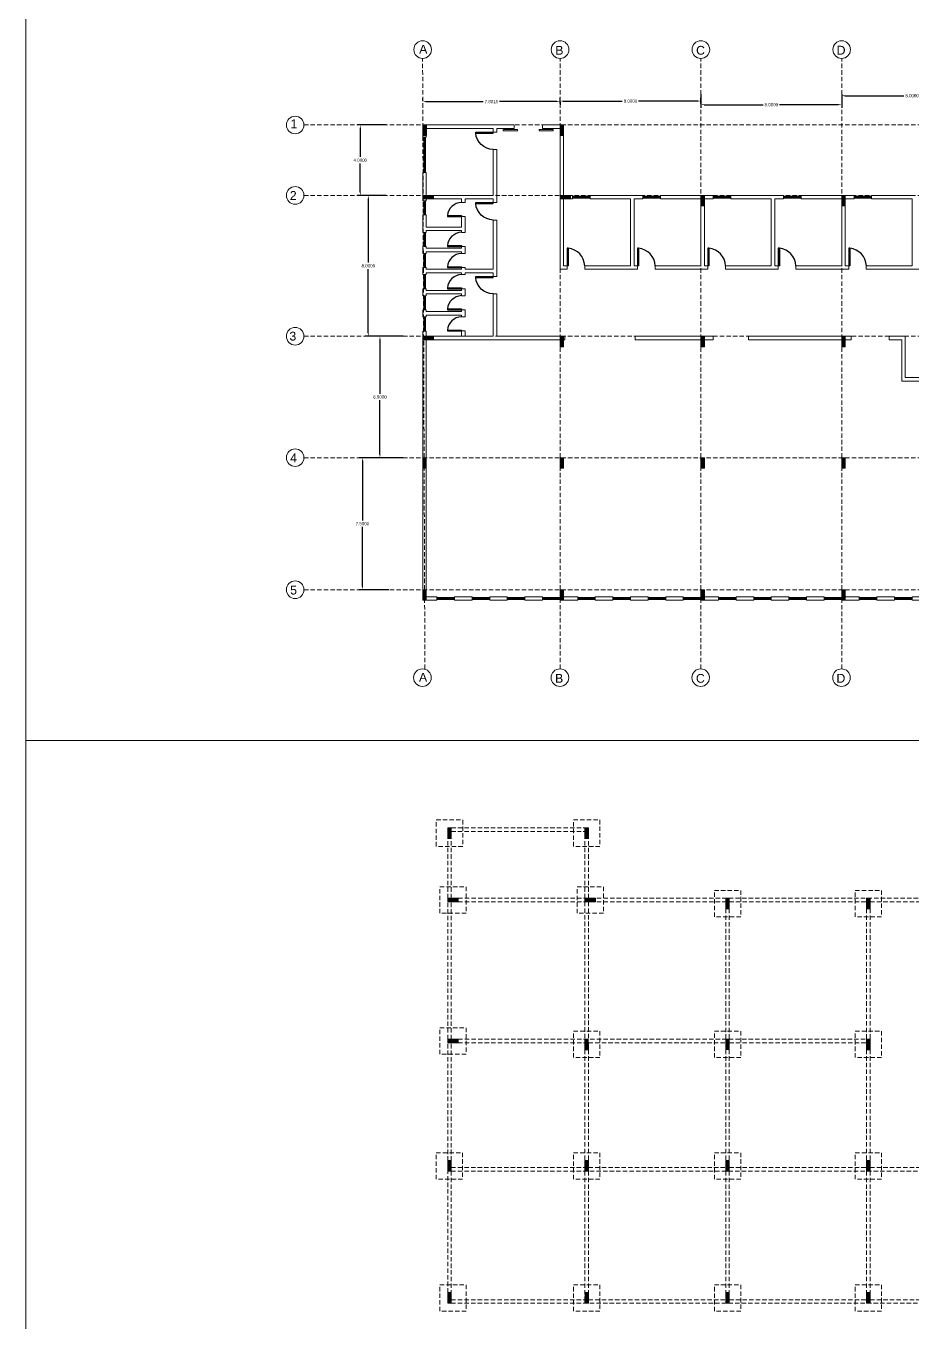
# Model space of a CAD drawing. Header units: inches. Extents: x 17 to 458, y 103 to 566.
# Drawn here: x 16.8 to 67.1, y 153.6 to 227.3 of the extents above; entities that cross this region are included whole.
import ezdxf

# ---------------------------------------------------------------- set-up
doc = ezdxf.new("R2010")
doc.units = ezdxf.units.IN
doc.header["$MEASUREMENT"] = 0
doc.linetypes.add('DASHED2', pattern=[0.375, 0.25, -0.125])
doc.layers.add('FUR', color=6, linetype='Continuous')
doc.styles.get("Standard").update_dxf_attribs({"font": 'arial.ttf'})
doc.dimstyles.get("Standard").update_dxf_attribs({"dimtxt": 0.18, "dimasz": 0.18, "dimexe": 0.18, "dimexo": 0.0625, "dimgap": 0.09, "dimtad": 0, "dimtih": 1, "dimtoh": 1, "dimdec": 4, "dimzin": 0, "dimdsep": 46, "dimtxsty": 'Standard', "dimcen": 0.09, "dimadec": 0, "dimazin": 0, "dimtfac": 1, "dimtdec": 4, "dimtofl": 0, "dimtmove": 0, "dimatfit": 3, "dimfxl": 1, "dimtolj": 1, "dimtzin": 0, "dimarcsym": 0})

# ---------------------------------------------------------------- blocks, each defined once
blk = doc.blocks.new('DESK4')
at = {"color": 0}
for p, q in [((0, 1), (-0.06, 1)), ((0, 0), (-0.06, 0))]:
    blk.add_line(p, q, dxfattribs=at)
blk.add_lwpolyline([(-0.06, 1), (-0.06, 0)], dxfattribs=at)
blk.add_lwpolyline([(0.945, 0, 0.376459), (0, 1), (0, 0)], format="xyb", dxfattribs=at)
blk = doc.blocks.new('*D89')
at = {"color": 0, "lineweight": -2, "transparency": 16777216}
for p, q in [((63.104, 223.384), (63.104, 223.114)), ((63.284, 223.294), (66.64, 223.294)), ((70.924, 223.294), (67.567, 223.294)), ((71.104, 223.384), (71.104, 223.114))]:
    blk.add_line(p, q, dxfattribs=at)
at = {"color": 0, "transparency": 16777216}
for points in [[(63.284, 223.324), (63.284, 223.264), (63.104, 223.294)], [(70.924, 223.324), (70.924, 223.264), (71.104, 223.294)]]:
    blk.add_solid(points, dxfattribs=at)
at = {"layer": 'Defpoints', "color": 0, "transparency": 16777216}
for p in [(63.104, 223.447), (63.104, 223.294), (71.104, 223.447)]:
    blk.add_point(p, dxfattribs=at)
at = {"color": 0, "transparency": 16777216, "insert": (67.104, 223.294), "char_height": 0.18, "attachment_point": 5}
blk.add_mtext('\\A1;8.0000', dxfattribs=at)
blk = doc.blocks.new('*D90')
at = {"color": 0, "lineweight": -2, "transparency": 16777216}
for p, q in [((55.104, 223.384), (55.104, 222.606)), ((63.104, 223.384), (63.104, 222.606)), ((55.284, 222.786), (58.64, 222.786)), ((62.924, 222.786), (59.567, 222.786))]:
    blk.add_line(p, q, dxfattribs=at)
at = {"color": 0, "transparency": 16777216}
for points in [[(55.284, 222.816), (55.284, 222.756), (55.104, 222.786)], [(62.924, 222.816), (62.924, 222.756), (63.104, 222.786)]]:
    blk.add_solid(points, dxfattribs=at)
at = {"layer": 'Defpoints', "color": 0, "transparency": 16777216}
for p in [(55.104, 223.447), (63.104, 223.447), (55.104, 222.786)]:
    blk.add_point(p, dxfattribs=at)
at = {"color": 0, "transparency": 16777216, "insert": (59.104, 222.786), "char_height": 0.18, "attachment_point": 5}
blk.add_mtext('\\A1;8.0000', dxfattribs=at)
blk = doc.blocks.new('*D91')
at = {"color": 0, "lineweight": -2, "transparency": 16777216}
for p, q in [((47.104, 222.848), (47.104, 223.169)), ((55.104, 222.848), (55.104, 223.169)), ((47.284, 222.989), (50.64, 222.989)), ((54.924, 222.989), (51.567, 222.989))]:
    blk.add_line(p, q, dxfattribs=at)
at = {"color": 0, "transparency": 16777216}
for points in [[(47.284, 223.019), (47.284, 222.959), (47.104, 222.989)], [(54.924, 223.019), (54.924, 222.959), (55.104, 222.989)]]:
    blk.add_solid(points, dxfattribs=at)
at = {"layer": 'Defpoints', "color": 0, "transparency": 16777216}
for p in [(47.104, 222.989), (47.104, 222.786), (55.104, 222.786)]:
    blk.add_point(p, dxfattribs=at)
at = {"color": 0, "transparency": 16777216, "insert": (51.104, 222.989), "char_height": 0.18, "attachment_point": 5}
blk.add_mtext('\\A1;8.0000', dxfattribs=at)
blk = doc.blocks.new('*D92')
at = {"color": 0, "lineweight": -2, "transparency": 16777216}
for p, q in [((39.302, 223.022), (39.302, 223.14)), ((39.482, 222.96), (42.74, 222.96)), ((46.924, 222.96), (43.667, 222.96)), ((47.104, 222.927), (47.104, 222.78))]:
    blk.add_line(p, q, dxfattribs=at)
at = {"color": 0, "transparency": 16777216}
for points in [[(39.482, 222.99), (39.482, 222.93), (39.302, 222.96)], [(46.924, 222.99), (46.924, 222.93), (47.104, 222.96)]]:
    blk.add_solid(points, dxfattribs=at)
at = {"layer": 'Defpoints', "color": 0, "transparency": 16777216}
for p in [(39.302, 222.96), (39.302, 222.96), (47.104, 222.989)]:
    blk.add_point(p, dxfattribs=at)
at = {"color": 0, "transparency": 16777216, "insert": (43.203, 222.96), "char_height": 0.18, "attachment_point": 5}
blk.add_mtext('\\A1;7.8015', dxfattribs=at)
blk = doc.blocks.new('*D93')
at = {"color": 0, "lineweight": -2, "transparency": 16777216}
for p, q in [((37.214, 221.633), (35.57, 221.633)), ((35.75, 221.453), (35.75, 219.815)), ((35.75, 217.813), (35.75, 219.451)), ((37.214, 217.633), (35.57, 217.633))]:
    blk.add_line(p, q, dxfattribs=at)
at = {"color": 0, "transparency": 16777216}
for points in [[(35.72, 221.453), (35.78, 221.453), (35.75, 221.633)], [(35.72, 217.813), (35.78, 217.813), (35.75, 217.633)]]:
    blk.add_solid(points, dxfattribs=at)
at = {"layer": 'Defpoints', "color": 0, "transparency": 16777216}
for p in [(37.277, 221.633), (35.75, 217.633), (37.277, 217.633)]:
    blk.add_point(p, dxfattribs=at)
at = {"color": 0, "transparency": 16777216, "insert": (35.75, 219.633), "char_height": 0.18, "attachment_point": 5}
blk.add_mtext('\\A1;4.0000', dxfattribs=at)
blk = doc.blocks.new('*D94')
at = {"color": 0, "lineweight": -2, "transparency": 16777216}
for p, q in [((37.214, 217.633), (36.028, 217.633)), ((36.208, 217.453), (36.208, 213.815)), ((36.208, 209.813), (36.208, 213.451)), ((37.214, 209.633), (36.028, 209.633))]:
    blk.add_line(p, q, dxfattribs=at)
at = {"color": 0, "transparency": 16777216}
for points in [[(36.178, 217.453), (36.238, 217.453), (36.208, 217.633)], [(36.178, 209.813), (36.238, 209.813), (36.208, 209.633)]]:
    blk.add_solid(points, dxfattribs=at)
at = {"layer": 'Defpoints', "color": 0, "transparency": 16777216}
for p in [(37.277, 217.633), (36.208, 209.633), (37.277, 209.633)]:
    blk.add_point(p, dxfattribs=at)
at = {"color": 0, "transparency": 16777216, "insert": (36.208, 213.633), "char_height": 0.18, "attachment_point": 5}
blk.add_mtext('\\A1;8.0000', dxfattribs=at)
blk = doc.blocks.new('*D95')
at = {"color": 0, "lineweight": -2, "transparency": 16777216}
for p, q in [((38.181, 209.633), (36.689, 209.633)), ((36.869, 209.453), (36.869, 206.365)), ((36.869, 202.913), (36.869, 206.001)), ((38.181, 202.733), (36.689, 202.733))]:
    blk.add_line(p, q, dxfattribs=at)
at = {"color": 0, "transparency": 16777216}
for points in [[(36.839, 209.453), (36.899, 209.453), (36.869, 209.633)], [(36.839, 202.913), (36.899, 202.913), (36.869, 202.733)]]:
    blk.add_solid(points, dxfattribs=at)
at = {"layer": 'Defpoints', "color": 0, "transparency": 16777216}
for p in [(38.244, 209.633), (36.869, 202.733), (38.244, 202.733)]:
    blk.add_point(p, dxfattribs=at)
at = {"color": 0, "transparency": 16777216, "insert": (36.869, 206.183), "char_height": 0.18, "attachment_point": 5}
blk.add_mtext('\\A1;6.9000', dxfattribs=at)
blk = doc.blocks.new('*D96')
at = {"color": 0, "lineweight": -2, "transparency": 16777216}
for p, q in [((37.373, 202.733), (35.694, 202.733)), ((35.874, 202.553), (35.874, 199.165)), ((35.874, 195.413), (35.874, 198.801)), ((37.373, 195.233), (35.694, 195.233))]:
    blk.add_line(p, q, dxfattribs=at)
at = {"color": 0, "transparency": 16777216}
for points in [[(35.844, 202.553), (35.904, 202.553), (35.874, 202.733)], [(35.844, 195.413), (35.904, 195.413), (35.874, 195.233)]]:
    blk.add_solid(points, dxfattribs=at)
at = {"layer": 'Defpoints', "color": 0, "transparency": 16777216}
for p in [(37.435, 202.733), (35.874, 195.233), (37.435, 195.233)]:
    blk.add_point(p, dxfattribs=at)
at = {"color": 0, "transparency": 16777216, "insert": (35.874, 198.983), "char_height": 0.18, "attachment_point": 5}
blk.add_mtext('\\A1;7.5000', dxfattribs=at)

msp = doc.modelspace()

# ---------------------------------------------------------------- hatches: boundary and pattern name
at = {"lineweight": 0}
h = msp.add_hatch(color=6, dxfattribs=at)
h.dxf.hatch_style = 1
h.paths.add_polyline_path([(39.50739, 221.63333), (39.30739, 221.63333), (39.30739, 221.03333), (39.50739, 221.03333)])
h = msp.add_hatch(color=6, dxfattribs=at)
h.dxf.hatch_style = 1
h.paths.add_polyline_path([(47.30393, 221.63333), (47.10393, 221.63333), (47.10393, 221.03333), (47.30393, 221.03333)])
h = msp.add_hatch(color=6, dxfattribs=at)
h.dxf.hatch_style = 1
h.paths.add_polyline_path([(39.90393, 217.43333), (39.90393, 217.63333), (39.30393, 217.63333), (39.30393, 217.43333)])
h = msp.add_hatch(color=6, dxfattribs=at)
h.dxf.hatch_style = 1
h.paths.add_polyline_path([(47.70393, 217.43333), (47.70393, 217.63333), (47.10393, 217.63333), (47.10393, 217.43333)])
h = msp.add_hatch(color=6, dxfattribs=at)
h.dxf.hatch_style = 1
h.paths.add_polyline_path([(55.30393, 217.63333), (55.10393, 217.63333), (55.10393, 217.03333), (55.30393, 217.03333)])
h = msp.add_hatch(color=6, dxfattribs=at)
h.dxf.hatch_style = 1
h.paths.add_polyline_path([(63.30393, 217.63333), (63.10393, 217.63333), (63.10393, 217.03333), (63.30393, 217.03333)])
h = msp.add_hatch(color=6, dxfattribs=at)
h.dxf.hatch_style = 1
h.paths.add_polyline_path([(39.90393, 209.43333), (39.90393, 209.63333), (39.30393, 209.63333), (39.30393, 209.43333)])
h = msp.add_hatch(color=6, dxfattribs=at)
h.dxf.hatch_style = 1
h.paths.add_polyline_path([(47.10393, 209.03333), (47.30393, 209.03333), (47.30393, 209.63333), (47.10393, 209.63333)])
h = msp.add_hatch(color=6, dxfattribs=at)
h.dxf.hatch_style = 1
h.paths.add_polyline_path([(55.30393, 209.63986), (55.10393, 209.63986), (55.10393, 209.03986), (55.30393, 209.03986)])
h = msp.add_hatch(color=6, dxfattribs=at)
h.dxf.hatch_style = 1
h.paths.add_polyline_path([(63.10393, 209.03333), (63.30393, 209.03333), (63.30393, 209.63333), (63.10393, 209.63333)])
h = msp.add_hatch(color=6, dxfattribs=at)
h.dxf.hatch_style = 1
h.paths.add_polyline_path([(39.50393, 202.73333), (39.30393, 202.73333), (39.30393, 202.13333), (39.50393, 202.13333)])
h = msp.add_hatch(color=6, dxfattribs=at)
h.dxf.hatch_style = 1
h.paths.add_polyline_path([(47.30393, 202.73333), (47.10393, 202.73333), (47.10393, 202.13333), (47.30393, 202.13333)])
h = msp.add_hatch(color=6, dxfattribs=at)
h.dxf.hatch_style = 1
h.paths.add_polyline_path([(55.30393, 202.73333), (55.10393, 202.73333), (55.10393, 202.13333), (55.30393, 202.13333)])
h = msp.add_hatch(color=6, dxfattribs=at)
h.dxf.hatch_style = 1
h.paths.add_polyline_path([(63.30393, 202.73333), (63.10393, 202.73333), (63.10393, 202.13333), (63.30393, 202.13333)])
h = msp.add_hatch(color=6, dxfattribs=at)
h.dxf.hatch_style = 1
h.paths.add_polyline_path([(39.50393, 195.23333), (39.30393, 195.23333), (39.30393, 194.63333), (39.50393, 194.63333)])
h = msp.add_hatch(color=6, dxfattribs=at)
h.dxf.hatch_style = 1
h.paths.add_polyline_path([(47.30643, 195.23333), (47.10643, 195.23333), (47.10643, 194.63333), (47.30643, 194.63333)])
h = msp.add_hatch(color=6, dxfattribs=at)
h.dxf.hatch_style = 1
h.paths.add_polyline_path([(55.30393, 195.23333), (55.10393, 195.23333), (55.10393, 194.63333), (55.30393, 194.63333)])
h = msp.add_hatch(color=6, dxfattribs=at)
h.dxf.hatch_style = 1
h.paths.add_polyline_path([(63.30467, 195.23333), (63.10467, 195.23333), (63.10467, 194.63333), (63.30467, 194.63333)])
h = msp.add_hatch(color=6, dxfattribs=at)
h.dxf.hatch_style = 1
h.paths.add_polyline_path([(40.9218, 181.70544), (40.7218, 181.70544), (40.7218, 181.10544), (40.9218, 181.10544)])
h = msp.add_hatch(color=6, dxfattribs=at)
h.dxf.hatch_style = 1
h.paths.add_polyline_path([(48.71834, 181.70544), (48.51834, 181.70544), (48.51834, 181.10544), (48.71834, 181.10544)])
h = msp.add_hatch(color=6, dxfattribs=at)
h.dxf.hatch_style = 1
h.paths.add_polyline_path([(41.31834, 177.50544), (41.31834, 177.70544), (40.71834, 177.70544), (40.71834, 177.50544)])
h = msp.add_hatch(color=6, dxfattribs=at)
h.dxf.hatch_style = 1
h.paths.add_polyline_path([(49.11834, 177.50544), (49.11834, 177.70544), (48.51834, 177.70544), (48.51834, 177.50544)])
h = msp.add_hatch(color=6, dxfattribs=at)
h.dxf.hatch_style = 1
h.paths.add_polyline_path([(56.71834, 177.70544), (56.51834, 177.70544), (56.51834, 177.10544), (56.71834, 177.10544)])
h = msp.add_hatch(color=6, dxfattribs=at)
h.dxf.hatch_style = 1
h.paths.add_polyline_path([(64.71834, 177.70544), (64.51834, 177.70544), (64.51834, 177.10544), (64.71834, 177.10544)])
h = msp.add_hatch(color=6, dxfattribs=at)
h.dxf.hatch_style = 1
h.paths.add_polyline_path([(41.31834, 169.50544), (41.31834, 169.70544), (40.71834, 169.70544), (40.71834, 169.50544)])
h = msp.add_hatch(color=6, dxfattribs=at)
h.dxf.hatch_style = 1
h.paths.add_polyline_path([(48.51834, 169.10544), (48.71834, 169.10544), (48.71834, 169.70544), (48.51834, 169.70544)])
h = msp.add_hatch(color=6, dxfattribs=at)
h.dxf.hatch_style = 1
h.paths.add_polyline_path([(56.71834, 169.71198), (56.51834, 169.71198), (56.51834, 169.11198), (56.71834, 169.11198)])
h = msp.add_hatch(color=6, dxfattribs=at)
h.dxf.hatch_style = 1
h.paths.add_polyline_path([(64.51834, 169.10544), (64.71834, 169.10544), (64.71834, 169.70544), (64.51834, 169.70544)])
h = msp.add_hatch(color=6, dxfattribs=at)
h.dxf.hatch_style = 1
h.paths.add_polyline_path([(40.91834, 162.80544), (40.71834, 162.80544), (40.71834, 162.20544), (40.91834, 162.20544)])
h = msp.add_hatch(color=6, dxfattribs=at)
h.dxf.hatch_style = 1
h.paths.add_polyline_path([(48.51834, 162.20544), (48.71834, 162.20544), (48.71834, 162.80544), (48.51834, 162.80544)])
h = msp.add_hatch(color=6, dxfattribs=at)
h.dxf.hatch_style = 1
h.paths.add_polyline_path([(56.51834, 162.20544), (56.71834, 162.20544), (56.71834, 162.80544), (56.51834, 162.80544)])
h = msp.add_hatch(color=6, dxfattribs=at)
h.dxf.hatch_style = 1
h.paths.add_polyline_path([(64.51834, 162.20544), (64.71834, 162.20544), (64.71834, 162.80544), (64.51834, 162.80544)])
h = msp.add_hatch(color=6, dxfattribs=at)
h.dxf.hatch_style = 1
h.paths.add_polyline_path([(40.91834, 155.30544), (40.71834, 155.30544), (40.71834, 154.70544), (40.91834, 154.70544)])
h = msp.add_hatch(color=6, dxfattribs=at)
h.dxf.hatch_style = 1
h.paths.add_polyline_path([(48.72084, 155.30544), (48.52084, 155.30544), (48.52084, 154.70544), (48.72084, 154.70544)])
h = msp.add_hatch(color=6, dxfattribs=at)
h.dxf.hatch_style = 1
h.paths.add_polyline_path([(56.71834, 155.30544), (56.51834, 155.30544), (56.51834, 154.70544), (56.71834, 154.70544)])
h = msp.add_hatch(color=6, dxfattribs=at)
h.dxf.hatch_style = 1
h.paths.add_polyline_path([(64.51908, 154.70544), (64.71908, 154.70544), (64.71908, 155.30544), (64.51908, 155.30544)])

# ---------------------------------------------------------------- linework, layer by layer
at = {"color": 1, "linetype": 'DASHED2', "lineweight": 0}
for p, q in [((39.42285, 190.74048), (39.29325, 225.41541)), ((47.10393, 190.74048), (47.10393, 225.41541)), ((55.10393, 190.74048), (55.10393, 225.41541)), ((63.10393, 190.74048), (63.10393, 225.41541))]:
    msp.add_line(p, q, dxfattribs=at)
at = {"color": 18, "linetype": 'DASHED2', "lineweight": 0, "true_color": 0x000000}
for p, q in [((32.55293, 221.63333), (76.99151, 221.63333)), ((32.55293, 217.63333), (77.00646, 217.63333)), ((32.55293, 209.63333), (77.03636, 209.63333)), ((32.55293, 202.73333), (77.06215, 202.73333)), ((32.55293, 195.23333), (77.09018, 195.23333))]:
    msp.add_line(p, q, dxfattribs=at)
at = {"lineweight": 0}
for p, q in [((39.30393, 221.63333), (43.30393, 221.63333)), ((39.30393, 220.93333), (39.30393, 221.63333)), ((43.30393, 221.63333), (44.50393, 221.63333)), ((44.50393, 221.43333), (44.50393, 221.63333)), ((46.10393, 221.63333), (47.30393, 221.63333)), ((46.10393, 221.43333), (46.10393, 221.63333)), ((47.30393, 221.63333), (47.30393, 217.63333)), ((39.50393, 220.93333), (39.30393, 220.93333)), ((39.35393, 220.93333), (39.35393, 218.93333)), ((39.40393, 220.93333), (39.40393, 218.93333)), ((39.45393, 220.93333), (39.45393, 218.93333)), ((39.50393, 221.43333), (43.30393, 221.43333)), ((39.50393, 220.93333), (39.50393, 221.43333)), ((43.30393, 221.43333), (43.30393, 221.23333)), ((43.30393, 221.23333), (43.50393, 221.23333)), ((43.50393, 221.43333), (44.50393, 221.43333)), ((43.50393, 221.43333), (43.50393, 221.23333)), ((43.87912, 221.30413), (43.87912, 221.37413)), ((44.68287, 221.30413), (43.87912, 221.30413)), ((43.88287, 221.37413), (44.68287, 221.37413)), ((44.68287, 221.37413), (44.68287, 221.30413)), ((44.68287, 221.30413), (44.68287, 221.30413)), ((45.91322, 221.30413), (45.91322, 221.37413)), ((46.71697, 221.30413), (45.91322, 221.30413)), ((45.91697, 221.37413), (46.71697, 221.37413)), ((46.10393, 221.43333), (47.10393, 221.43333)), ((46.71697, 221.37413), (46.71697, 221.30413)), ((46.71697, 221.30413), (46.71697, 221.30413)), ((47.10393, 221.43333), (47.10393, 217.43333)), ((43.30393, 220.23333), (43.30393, 217.63333)), ((43.30393, 220.23333), (43.50393, 220.23333)), ((43.50393, 220.23333), (43.50393, 217.43333)), ((39.45393, 219.93333), (39.35393, 219.93333)), ((39.30393, 217.63333), (39.30393, 218.93333)), ((39.50393, 218.93333), (39.30393, 218.93333)), ((39.50393, 217.63333), (39.50393, 218.93333)), ((39.30393, 217.33286), (39.30393, 217.63333)), ((39.50393, 217.33286), (39.30393, 217.33286)), ((39.35393, 217.33286), (39.35393, 216.52892)), ((39.40393, 217.33286), (39.40393, 216.52892)), ((39.45393, 217.33286), (39.45393, 216.52892)), ((43.30393, 217.63333), (39.50393, 217.63333)), ((39.50393, 217.33286), (39.50393, 217.43333)), ((41.50393, 217.43333), (39.50393, 217.43333)), ((41.50393, 217.23333), (41.50393, 217.43333)), ((41.50393, 217.23333), (41.70393, 217.23333)), ((41.70393, 217.23333), (41.70393, 217.43333)), ((43.30393, 217.43333), (41.70393, 217.43333)), ((43.30393, 217.17357), (43.30393, 217.43333)), ((43.30393, 217.23333), (43.50393, 217.23333)), ((43.50393, 217.23333), (43.50393, 217.43333)), ((47.10393, 217.43333), (47.10393, 213.43333)), ((47.30393, 217.63333), (47.80393, 217.63333)), ((47.30393, 217.43333), (47.30393, 213.63333)), ((47.30393, 217.43333), (47.80393, 217.43333)), ((47.80393, 217.43333), (47.80393, 217.63333)), ((47.80393, 217.58333), (48.80393, 217.58333)), ((47.80393, 217.53333), (48.80393, 217.53333)), ((47.80393, 217.48333), (48.80393, 217.48333)), ((48.80393, 217.63333), (51.30393, 217.63333)), ((48.80393, 217.43333), (48.80393, 217.63333)), ((48.80393, 217.43333), (51.10393, 217.43333)), ((51.10393, 217.43333), (51.10393, 213.63333)), ((51.30393, 217.63333), (51.80393, 217.63333)), ((51.30393, 217.43333), (51.80393, 217.43333)), ((51.30393, 217.43333), (51.30393, 213.63333)), ((51.80393, 217.43333), (51.80393, 217.63333)), ((51.80393, 217.58333), (52.80393, 217.58333)), ((51.80393, 217.53333), (52.80393, 217.53333)), ((51.80393, 217.48333), (52.80393, 217.48333)), ((52.80393, 217.63333), (55.30393, 217.63333)), ((52.80393, 217.43333), (52.80393, 217.63333)), ((52.80393, 217.43333), (55.10393, 217.43333)), ((55.10393, 213.63333), (55.10393, 217.43333)), ((55.30393, 217.63333), (55.80393, 217.63333)), ((55.30393, 217.43333), (55.80393, 217.43333)), ((55.30393, 217.43333), (55.30393, 213.63333)), ((55.80393, 217.43333), (55.80393, 217.63333)), ((55.80393, 217.58333), (56.80393, 217.58333)), ((55.80393, 217.53333), (56.80393, 217.53333)), ((55.80393, 217.48333), (56.80393, 217.48333)), ((56.80393, 217.63333), (59.30393, 217.63333)), ((56.80393, 217.43333), (56.80393, 217.63333)), ((56.80393, 217.43333), (59.10393, 217.43333)), ((59.10393, 217.43333), (59.10393, 213.63333)), ((59.30393, 217.63333), (59.80393, 217.63333)), ((59.30393, 217.43333), (59.30393, 213.63333)), ((59.30393, 217.43333), (59.80393, 217.43333)), ((59.80393, 217.43333), (59.80393, 217.63333)), ((59.80393, 217.58333), (60.80393, 217.58333)), ((59.80393, 217.53333), (60.80393, 217.53333)), ((59.80393, 217.48333), (60.80393, 217.48333)), ((60.80393, 217.63333), (63.30393, 217.63333)), ((60.80393, 217.43333), (60.80393, 217.63333)), ((60.80393, 217.43333), (63.10393, 217.43333)), ((63.10393, 217.43333), (63.10393, 213.63333)), ((63.30393, 217.63333), (63.80393, 217.63333)), ((63.30393, 217.43333), (63.80393, 217.43333)), ((63.30393, 213.63333), (63.30393, 217.43333)), ((63.80393, 217.43333), (63.80393, 217.63333)), ((63.80393, 217.58333), (64.80393, 217.58333)), ((63.80393, 217.53333), (64.80393, 217.53333)), ((63.80393, 217.48333), (64.80393, 217.48333)), ((64.80393, 217.63333), (67.30393, 217.63333)), ((64.80393, 217.43333), (64.80393, 217.63333)), ((64.80393, 217.43333), (67.10393, 217.43333)), ((67.10393, 217.43333), (67.10393, 213.63333)), ((39.30393, 215.53286), (39.30393, 216.52892)), ((39.50393, 216.52892), (39.30393, 216.52892)), ((39.50393, 215.83333), (39.50393, 216.52892)), ((41.50393, 215.83333), (39.50393, 215.83333)), ((41.50393, 215.83333), (41.50393, 216.43333)), ((41.50393, 216.43333), (41.70393, 216.43333)), ((41.70393, 215.53333), (41.70393, 216.43333)), ((43.30393, 213.43333), (43.30393, 216.23333)), ((43.30393, 216.23333), (43.50393, 216.23333)), ((43.50393, 213.03333), (43.50393, 216.23333)), ((39.50393, 215.53286), (39.30393, 215.53286)), ((39.35393, 215.53286), (39.35393, 214.72892)), ((39.40393, 215.53286), (39.40393, 214.72892)), ((39.45393, 215.53286), (39.45393, 214.72892)), ((39.50393, 215.53286), (39.50393, 215.63333)), ((41.50393, 215.63333), (39.50393, 215.63333)), ((41.50393, 215.53333), (41.50393, 215.63333)), ((41.50393, 215.53333), (41.70393, 215.53333)), ((39.30393, 214.33286), (39.30393, 214.72892)), ((39.50393, 214.72892), (39.30393, 214.72892)), ((39.50393, 214.33286), (39.30393, 214.33286)), ((39.35393, 214.33286), (39.35393, 213.52892)), ((39.40393, 214.33286), (39.40393, 213.52892)), ((39.45393, 214.33286), (39.45393, 213.52892)), ((39.50393, 214.63333), (39.50393, 214.72892)), ((41.50393, 214.63333), (39.50393, 214.63333)), ((39.50393, 214.33286), (39.50393, 214.43333)), ((41.50393, 214.43333), (39.50393, 214.43333)), ((41.50393, 214.63333), (41.50393, 214.73333)), ((41.50393, 214.73333), (41.70393, 214.73333)), ((41.50393, 214.33333), (41.50393, 214.43333)), ((41.50393, 214.33333), (41.70393, 214.33333)), ((41.70393, 214.33333), (41.70393, 214.73333)), ((39.30393, 213.13286), (39.30393, 213.52892)), ((39.50393, 213.52892), (39.30393, 213.52892)), ((39.50393, 213.43333), (39.50393, 213.52892)), ((41.50393, 213.43333), (41.50393, 213.53333)), ((41.50393, 213.53333), (41.70393, 213.53333)), ((41.70393, 213.43333), (41.70393, 213.53333)), ((47.30393, 213.63333), (47.50393, 213.63333)), ((47.50393, 213.63333), (47.50393, 213.43333)), ((48.50393, 213.63333), (51.10393, 213.63333)), ((48.50393, 213.63333), (48.50393, 213.43333)), ((51.30393, 213.63333), (51.50393, 213.63333)), ((51.50393, 213.63333), (51.50393, 213.43333)), ((52.50393, 213.63333), (55.10393, 213.63333)), ((52.50393, 213.63333), (52.50393, 213.43333)), ((55.30393, 213.63333), (55.50393, 213.63333)), ((55.50393, 213.63333), (55.50393, 213.43333)), ((56.50393, 213.63333), (59.10393, 213.63333)), ((56.50393, 213.63333), (56.50393, 213.43333)), ((59.30393, 213.63333), (59.50393, 213.63333)), ((59.50393, 213.63333), (59.50393, 213.43333)), ((60.50393, 213.63333), (63.10393, 213.63333)), ((60.50393, 213.63333), (60.50393, 213.43333)), ((63.30393, 213.63333), (63.50393, 213.63333)), ((63.50393, 213.63333), (63.50393, 213.43333)), ((64.50393, 213.63333), (67.10393, 213.63333)), ((64.50393, 213.63333), (64.50393, 213.43333)), ((39.50393, 213.13286), (39.30393, 213.13286)), ((39.35393, 213.13286), (39.35393, 212.32892)), ((39.40393, 213.13286), (39.40393, 212.32892)), ((39.45393, 213.13286), (39.45393, 212.32892)), ((41.50393, 213.43333), (39.50393, 213.43333)), ((39.50393, 213.13286), (39.50393, 213.23333)), ((41.50393, 213.23333), (39.50393, 213.23333)), ((41.50393, 213.13333), (41.50393, 213.23333)), ((41.50393, 213.13333), (41.70393, 213.13333)), ((41.70393, 213.43333), (43.30393, 213.43333)), ((41.70393, 213.13333), (41.70393, 213.23333)), ((41.70393, 213.23333), (43.30393, 213.23333)), ((43.30393, 212.97357), (43.30393, 213.23333)), ((43.30393, 213.03333), (43.50393, 213.03333)), ((47.10393, 213.43333), (47.50393, 213.43333)), ((48.50393, 213.43333), (51.50393, 213.43333)), ((52.50393, 213.43333), (55.50393, 213.43333)), ((56.50393, 213.43333), (59.50393, 213.43333)), ((60.50393, 213.43333), (63.50393, 213.43333)), ((64.50393, 213.43333), (67.50393, 213.43333)), ((39.30393, 211.93286), (39.30393, 212.32892)), ((39.50393, 212.32892), (39.30393, 212.32892)), ((39.50393, 212.23333), (39.50393, 212.32892)), ((41.50393, 212.23333), (39.50393, 212.23333)), ((41.50393, 212.23333), (41.50393, 212.33333)), ((41.50393, 212.33333), (41.70393, 212.33333)), ((41.70393, 211.93333), (41.70393, 212.33333)), ((39.50393, 211.93286), (39.30393, 211.93286)), ((39.35393, 211.93286), (39.35393, 211.12892)), ((39.40393, 211.93286), (39.40393, 211.12892)), ((39.45393, 211.93286), (39.45393, 211.12892)), ((41.50393, 212.03333), (39.50393, 212.03333)), ((39.50393, 211.93286), (39.50393, 212.03333)), ((41.50393, 211.93333), (41.50393, 212.03333)), ((41.50393, 211.93333), (41.70393, 211.93333)), ((43.30393, 209.63333), (43.30393, 212.03333)), ((43.30393, 212.03333), (43.50393, 212.03333)), ((43.50393, 209.63333), (43.50393, 212.03333)), ((39.30393, 210.73286), (39.30393, 211.12892)), ((39.50393, 211.12892), (39.30393, 211.12892)), ((39.50393, 210.73286), (39.30393, 210.73286)), ((39.35393, 210.73286), (39.35393, 209.92892)), ((39.40393, 210.73286), (39.40393, 209.92892)), ((39.45393, 210.73286), (39.45393, 209.92892)), ((39.50393, 211.03333), (39.50393, 211.12892)), ((41.50393, 211.03333), (39.50393, 211.03333)), ((39.50393, 210.73286), (39.50393, 210.83333)), ((41.50393, 210.83333), (39.50393, 210.83333)), ((41.50393, 211.03333), (41.50393, 211.13333)), ((41.50393, 211.13333), (41.70393, 211.13333)), ((41.50393, 210.73333), (41.50393, 210.83333)), ((41.50393, 210.73333), (41.70393, 210.73333)), ((41.70393, 210.73333), (41.70393, 211.13333)), ((39.30393, 209.63333), (39.30393, 209.92892)), ((39.50393, 209.92892), (39.30393, 209.92892)), ((39.50393, 209.63333), (39.50393, 209.92892)), ((41.50393, 209.63333), (41.50393, 209.93333)), ((41.50393, 209.93333), (41.70393, 209.93333)), ((41.70393, 209.63333), (41.70393, 209.93333)), ((39.30393, 194.63333), (39.30393, 209.63333)), ((43.30393, 209.63333), (39.50393, 209.63333)), ((39.50393, 194.83333), (39.50393, 209.43333)), ((43.50393, 209.43333), (39.50393, 209.43333)), ((47.37469, 209.43333), (39.50393, 209.43333)), ((47.37469, 209.63333), (43.50393, 209.63333)), ((55.80448, 209.63333), (51.37469, 209.63333)), ((55.80448, 209.43333), (51.37469, 209.43333)), ((63.64889, 209.63333), (57.80448, 209.63333)), ((63.64889, 209.43333), (57.80448, 209.43333)), ((66.71287, 209.63333), (65.80099, 209.63333)), ((65.80099, 209.63333), (65.80099, 209.43333)), ((66.51287, 209.43333), (65.80099, 209.43333)), ((66.51287, 209.43333), (66.51287, 207.08333)), ((66.71287, 209.63333), (66.71287, 209.43333)), ((66.71287, 209.63333), (66.71287, 207.28333)), ((71.10393, 207.08333), (66.51287, 207.08333)), ((71.10393, 207.28333), (66.71287, 207.28333)), ((40.10393, 194.63333), (39.30393, 194.63333)), ((40.10393, 194.83333), (39.50393, 194.83333)), ((40.10393, 194.83333), (40.10393, 194.63333)), ((41.10393, 194.78333), (40.10393, 194.78333)), ((41.10393, 194.73333), (40.10393, 194.73333)), ((41.10393, 194.68333), (40.10393, 194.68333)), ((42.10393, 194.83333), (41.10393, 194.83333)), ((41.10393, 194.83333), (41.10393, 194.63333)), ((42.10393, 194.63333), (41.10393, 194.63333)), ((42.10393, 194.83333), (42.10393, 194.63333)), ((43.10393, 194.78333), (42.10393, 194.78333)), ((43.10393, 194.73333), (42.10393, 194.73333)), ((43.10393, 194.68333), (42.10393, 194.68333)), ((44.10393, 194.83333), (43.10393, 194.83333)), ((43.10393, 194.83333), (43.10393, 194.63333)), ((44.10393, 194.63333), (43.10393, 194.63333)), ((44.10393, 194.83333), (44.10393, 194.63333)), ((45.10393, 194.78333), (44.10393, 194.78333)), ((45.10393, 194.73333), (44.10393, 194.73333)), ((45.10393, 194.68333), (44.10393, 194.68333)), ((46.10393, 194.83333), (45.10393, 194.83333)), ((45.10393, 194.83333), (45.10393, 194.63333)), ((46.10393, 194.63333), (45.10393, 194.63333)), ((46.10393, 194.83333), (46.10393, 194.63333)), ((47.10393, 194.78333), (46.10393, 194.78333)), ((47.10393, 194.73333), (46.10393, 194.73333)), ((47.10393, 194.68333), (46.10393, 194.68333)), ((48.10393, 194.83333), (47.10393, 194.83333)), ((47.10393, 194.83333), (47.10393, 194.63333)), ((48.10393, 194.63333), (47.10393, 194.63333)), ((48.10393, 194.83333), (48.10393, 194.63333)), ((49.10393, 194.78333), (48.10393, 194.78333)), ((49.10393, 194.73333), (48.10393, 194.73333)), ((49.10393, 194.68333), (48.10393, 194.68333)), ((50.10393, 194.83333), (49.10393, 194.83333)), ((49.10393, 194.83333), (49.10393, 194.63333)), ((50.10393, 194.63333), (49.10393, 194.63333)), ((50.10393, 194.83333), (50.10393, 194.63333)), ((51.10393, 194.78333), (50.10393, 194.78333)), ((51.10393, 194.73333), (50.10393, 194.73333)), ((51.10393, 194.68333), (50.10393, 194.68333)), ((52.10393, 194.83333), (51.10393, 194.83333)), ((51.10393, 194.83333), (51.10393, 194.63333)), ((52.10393, 194.63333), (51.10393, 194.63333)), ((52.10393, 194.83333), (52.10393, 194.63333)), ((53.10393, 194.78333), (52.10393, 194.78333)), ((53.10393, 194.73333), (52.10393, 194.73333)), ((53.10393, 194.68333), (52.10393, 194.68333)), ((54.10393, 194.83333), (53.10393, 194.83333)), ((53.10393, 194.83333), (53.10393, 194.63333)), ((54.10393, 194.63333), (53.10393, 194.63333)), ((54.10393, 194.83333), (54.10393, 194.63333)), ((55.10393, 194.78333), (54.10393, 194.78333)), ((55.10393, 194.73333), (54.10393, 194.73333)), ((55.10393, 194.68333), (54.10393, 194.68333)), ((56.10393, 194.83333), (55.10393, 194.83333)), ((55.10393, 194.83333), (55.10393, 194.63333)), ((56.10393, 194.63333), (55.10393, 194.63333)), ((56.10393, 194.83333), (56.10393, 194.63333)), ((57.10393, 194.78333), (56.10393, 194.78333)), ((57.10393, 194.73333), (56.10393, 194.73333)), ((57.10393, 194.68333), (56.10393, 194.68333)), ((58.10393, 194.83333), (57.10393, 194.83333)), ((57.10393, 194.83333), (57.10393, 194.63333)), ((58.10393, 194.63333), (57.10393, 194.63333)), ((58.10393, 194.83333), (58.10393, 194.63333)), ((59.10393, 194.78333), (58.10393, 194.78333)), ((59.10393, 194.73333), (58.10393, 194.73333)), ((59.10393, 194.68333), (58.10393, 194.68333)), ((60.10393, 194.83333), (59.10393, 194.83333)), ((59.10393, 194.83333), (59.10393, 194.63333)), ((60.10393, 194.63333), (59.10393, 194.63333)), ((60.10393, 194.83333), (60.10393, 194.63333)), ((61.10393, 194.78333), (60.10393, 194.78333)), ((61.10393, 194.73333), (60.10393, 194.73333)), ((61.10393, 194.68333), (60.10393, 194.68333)), ((62.10393, 194.83333), (61.10393, 194.83333)), ((61.10393, 194.83333), (61.10393, 194.63333)), ((62.10393, 194.63333), (61.10393, 194.63333)), ((62.10393, 194.83333), (62.10393, 194.63333)), ((63.10393, 194.78333), (62.10393, 194.78333)), ((63.10393, 194.73333), (62.10393, 194.73333)), ((63.10393, 194.68333), (62.10393, 194.68333)), ((64.10393, 194.83333), (63.10393, 194.83333)), ((63.10393, 194.83333), (63.10393, 194.63333)), ((64.10393, 194.63333), (63.10393, 194.63333)), ((64.10393, 194.83333), (64.10393, 194.63333)), ((65.10393, 194.78333), (64.10393, 194.78333)), ((65.10393, 194.73333), (64.10393, 194.73333)), ((65.10393, 194.68333), (64.10393, 194.68333)), ((66.10393, 194.83333), (65.10393, 194.83333)), ((65.10393, 194.83333), (65.10393, 194.63333)), ((66.10393, 194.63333), (65.10393, 194.63333)), ((66.10393, 194.83333), (66.10393, 194.63333)), ((67.10393, 194.78333), (66.10393, 194.78333)), ((67.10393, 194.73333), (66.10393, 194.73333)), ((67.10393, 194.68333), (66.10393, 194.68333)), ((68.10393, 194.83333), (67.10393, 194.83333)), ((67.10393, 194.83333), (67.10393, 194.63333)), ((68.10393, 194.63333), (67.10393, 194.63333)), ((48.51834, 154.90544), (48.51834, 154.70544)), ((56.51834, 154.90544), (56.51834, 154.70544))]:
    msp.add_line(p, q, dxfattribs=at)
at = {"color": 6, "lineweight": 0}
for p, q in [((39.30739, 221.63333), (39.50739, 221.63333)), ((39.30739, 221.03333), (39.30739, 221.63333)), ((39.50739, 221.63333), (39.50739, 221.03333)), ((47.10393, 221.63333), (47.30393, 221.63333)), ((47.10393, 221.03333), (47.10393, 221.63333)), ((47.30393, 221.63333), (47.30393, 221.03333)), ((39.50739, 221.03333), (39.30739, 221.03333)), ((47.30393, 221.03333), (47.10393, 221.03333)), ((39.30393, 217.63333), (39.90393, 217.63333)), ((39.30393, 217.43333), (39.30393, 217.63333)), ((39.90393, 217.43333), (39.30393, 217.43333)), ((39.90393, 217.63333), (39.90393, 217.43333)), ((47.10393, 217.63333), (47.70393, 217.63333)), ((47.10393, 217.43333), (47.10393, 217.63333)), ((47.70393, 217.43333), (47.10393, 217.43333)), ((47.70393, 217.63333), (47.70393, 217.43333)), ((55.10393, 217.63333), (55.30393, 217.63333)), ((55.10393, 217.03333), (55.10393, 217.63333)), ((55.30393, 217.63333), (55.30393, 217.03333)), ((63.10393, 217.63333), (63.30393, 217.63333)), ((63.10393, 217.03333), (63.10393, 217.63333)), ((63.30393, 217.63333), (63.30393, 217.03333)), ((55.30393, 217.03333), (55.10393, 217.03333)), ((63.30393, 217.03333), (63.10393, 217.03333)), ((39.30393, 209.63333), (39.90393, 209.63333)), ((39.30393, 209.43333), (39.30393, 209.63333)), ((39.90393, 209.43333), (39.30393, 209.43333)), ((39.90393, 209.63333), (39.90393, 209.43333)), ((47.10393, 209.63333), (47.30393, 209.63333)), ((47.10393, 209.03333), (47.10393, 209.63333)), ((47.30393, 209.63333), (47.30393, 209.03333)), ((47.37469, 209.63333), (47.37469, 209.43333)), ((51.37469, 209.63333), (51.37469, 209.43333)), ((55.10393, 209.63986), (55.30393, 209.63986)), ((55.10393, 209.03986), (55.10393, 209.63986)), ((55.30393, 209.63986), (55.30393, 209.03986)), ((55.80448, 209.63333), (55.80448, 209.43333)), ((57.80448, 209.63333), (57.80448, 209.43333)), ((63.10393, 209.63333), (63.30393, 209.63333)), ((63.10393, 209.03333), (63.10393, 209.63333)), ((63.30393, 209.63333), (63.30393, 209.03333)), ((63.64889, 209.63333), (63.64889, 209.43333)), ((47.30393, 209.03333), (47.10393, 209.03333)), ((55.30393, 209.03986), (55.10393, 209.03986)), ((63.30393, 209.03333), (63.10393, 209.03333)), ((39.30393, 202.73333), (39.50393, 202.73333)), ((39.30393, 202.13333), (39.30393, 202.73333)), ((39.50393, 202.73333), (39.50393, 202.13333)), ((47.10393, 202.73333), (47.30393, 202.73333)), ((47.10393, 202.13333), (47.10393, 202.73333)), ((47.30393, 202.73333), (47.30393, 202.13333)), ((55.10393, 202.73333), (55.30393, 202.73333)), ((55.10393, 202.13333), (55.10393, 202.73333)), ((55.30393, 202.73333), (55.30393, 202.13333)), ((63.10393, 202.73333), (63.30393, 202.73333)), ((63.10393, 202.13333), (63.10393, 202.73333)), ((63.30393, 202.73333), (63.30393, 202.13333)), ((39.50393, 202.13333), (39.30393, 202.13333)), ((47.30393, 202.13333), (47.10393, 202.13333)), ((55.30393, 202.13333), (55.10393, 202.13333)), ((63.30393, 202.13333), (63.10393, 202.13333)), ((39.30393, 195.23333), (39.50393, 195.23333)), ((39.30393, 194.63333), (39.30393, 195.23333)), ((39.50393, 195.23333), (39.50393, 194.63333)), ((47.10643, 195.23333), (47.30643, 195.23333)), ((47.10643, 194.63333), (47.10643, 195.23333)), ((47.30643, 195.23333), (47.30643, 194.63333)), ((55.10393, 195.23333), (55.30393, 195.23333)), ((55.10393, 194.63333), (55.10393, 195.23333)), ((55.30393, 195.23333), (55.30393, 194.63333)), ((63.10467, 195.23333), (63.30467, 195.23333)), ((63.10467, 194.63333), (63.10467, 195.23333)), ((63.30467, 195.23333), (63.30467, 194.63333)), ((39.50393, 194.63333), (39.30393, 194.63333)), ((47.30643, 194.63333), (47.10643, 194.63333)), ((55.30393, 194.63333), (55.10393, 194.63333)), ((63.30467, 194.63333), (63.10467, 194.63333)), ((40.7218, 181.70544), (40.9218, 181.70544)), ((40.7218, 181.10544), (40.7218, 181.70544)), ((40.9218, 181.70544), (40.9218, 181.10544)), ((48.51834, 181.70544), (48.71834, 181.70544)), ((48.51834, 181.10544), (48.51834, 181.70544)), ((48.71834, 181.70544), (48.71834, 181.10544)), ((40.9218, 181.10544), (40.7218, 181.10544)), ((48.71834, 181.10544), (48.51834, 181.10544)), ((40.71834, 177.70544), (41.31834, 177.70544)), ((40.71834, 177.50544), (40.71834, 177.70544)), ((41.31834, 177.50544), (40.71834, 177.50544)), ((41.31834, 177.70544), (41.31834, 177.50544)), ((48.51834, 177.70544), (49.11834, 177.70544)), ((48.51834, 177.50544), (48.51834, 177.70544)), ((49.11834, 177.50544), (48.51834, 177.50544)), ((49.11834, 177.70544), (49.11834, 177.50544)), ((56.51834, 177.70544), (56.71834, 177.70544)), ((56.51834, 177.10544), (56.51834, 177.70544)), ((56.71834, 177.70544), (56.71834, 177.10544)), ((64.51834, 177.70544), (64.71834, 177.70544)), ((64.51834, 177.10544), (64.51834, 177.70544)), ((64.71834, 177.70544), (64.71834, 177.10544)), ((56.71834, 177.10544), (56.51834, 177.10544)), ((64.71834, 177.10544), (64.51834, 177.10544)), ((40.71834, 169.70544), (41.31834, 169.70544)), ((40.71834, 169.50544), (40.71834, 169.70544)), ((41.31834, 169.50544), (40.71834, 169.50544)), ((41.31834, 169.70544), (41.31834, 169.50544)), ((48.51834, 169.70544), (48.71834, 169.70544)), ((48.51834, 169.10544), (48.51834, 169.70544)), ((48.71834, 169.50544), (48.71834, 169.10544)), ((56.51834, 169.71198), (56.71834, 169.71198)), ((56.51834, 169.11198), (56.51834, 169.71198)), ((56.71834, 169.71198), (56.71834, 169.11198)), ((64.51834, 169.70544), (64.71834, 169.70544)), ((64.51834, 169.10544), (64.51834, 169.70544)), ((64.71834, 169.70544), (64.71834, 169.10544)), ((48.71834, 169.10544), (48.51834, 169.10544)), ((56.71834, 169.11198), (56.51834, 169.11198)), ((64.71834, 169.10544), (64.51834, 169.10544)), ((40.71834, 162.80544), (40.91834, 162.80544)), ((40.71834, 162.20544), (40.71834, 162.80544)), ((40.91834, 162.80544), (40.91834, 162.20544)), ((48.51834, 162.80544), (48.71834, 162.80544)), ((48.51834, 162.20544), (48.51834, 162.80544)), ((48.71834, 162.80544), (48.71834, 162.20544)), ((56.51834, 162.80544), (56.71834, 162.80544)), ((56.51834, 162.20544), (56.51834, 162.80544)), ((56.71834, 162.80544), (56.71834, 162.20544)), ((64.51834, 162.80544), (64.71834, 162.80544)), ((64.51834, 162.20544), (64.51834, 162.80544)), ((64.71834, 162.80544), (64.71834, 162.20544)), ((40.91834, 162.20544), (40.71834, 162.20544)), ((48.71834, 162.20544), (48.51834, 162.20544)), ((56.71834, 162.20544), (56.51834, 162.20544)), ((64.71834, 162.20544), (64.51834, 162.20544)), ((40.71834, 155.30544), (40.91834, 155.30544)), ((40.71834, 154.70544), (40.71834, 155.30544)), ((40.91834, 154.70544), (40.71834, 154.70544)), ((40.91834, 155.30544), (40.91834, 154.70544)), ((48.52084, 155.30544), (48.72084, 155.30544)), ((48.52084, 154.70544), (48.52084, 155.30544)), ((48.72084, 154.70544), (48.52084, 154.70544)), ((48.72084, 155.30544), (48.72084, 154.70544)), ((56.51834, 155.30544), (56.71834, 155.30544)), ((56.51834, 154.70544), (56.51834, 155.30544)), ((56.71834, 154.70544), (56.51834, 154.70544)), ((56.71834, 155.30544), (56.71834, 154.70544)), ((64.51908, 155.30544), (64.71908, 155.30544)), ((64.51908, 154.70544), (64.51908, 155.30544)), ((64.71908, 154.70544), (64.51908, 154.70544)), ((64.71908, 155.30544), (64.71908, 154.70544))]:
    msp.add_line(p, q, dxfattribs=at)
at = {"color": 5, "linetype": 'DASHED2', "lineweight": 0}
for p, q in [((40.9218, 181.70544), (48.51834, 181.70544)), ((40.9218, 181.50544), (48.51834, 181.50544)), ((40.71834, 177.70544), (40.71834, 181.10544)), ((40.91834, 177.70544), (40.91834, 181.10544)), ((48.51834, 177.70544), (48.51834, 181.10544)), ((48.71834, 177.70544), (48.71834, 181.10544)), ((40.71834, 169.70544), (40.71834, 177.50544)), ((40.91834, 169.70544), (40.91834, 177.50544)), ((41.31834, 177.70544), (72.71834, 177.70544)), ((41.31834, 177.50544), (56.51834, 177.50544)), ((48.51834, 177.50544), (48.51834, 169.70544)), ((48.71834, 177.50544), (48.71834, 169.70544)), ((56.71834, 177.50544), (64.51834, 177.50544)), ((64.71834, 177.50544), (72.51834, 177.50544)), ((56.51834, 177.10544), (56.51834, 169.70544)), ((56.71834, 177.10544), (56.71834, 169.70544)), ((64.51834, 177.10544), (64.51834, 169.70544)), ((64.71834, 177.10544), (64.71834, 169.70544)), ((40.71834, 162.80544), (40.71834, 169.50544)), ((40.91834, 162.80544), (40.91834, 169.50544)), ((41.31834, 169.70544), (64.71834, 169.70544)), ((41.31834, 169.50544), (48.51834, 169.50544)), ((48.71834, 169.50544), (56.51834, 169.50544)), ((56.71834, 169.50544), (64.51834, 169.50544)), ((48.51834, 169.10544), (48.51834, 162.80544)), ((48.71834, 169.10544), (48.71834, 162.80544)), ((56.51834, 169.10544), (56.51834, 162.80544)), ((56.71834, 169.10544), (56.71834, 162.80544)), ((64.51834, 169.10544), (64.51834, 162.80544)), ((64.71834, 169.10544), (64.71834, 162.80544)), ((40.71834, 155.30544), (40.71834, 162.20544)), ((40.91834, 162.40544), (48.52084, 162.40544)), ((40.91834, 162.20544), (40.91834, 155.30544)), ((40.91834, 162.20544), (72.51834, 162.20544)), ((48.51834, 162.20544), (48.51834, 154.90544)), ((48.71834, 162.20544), (48.71834, 155.30544)), ((48.72084, 162.40544), (56.51834, 162.40544)), ((56.51834, 162.20544), (56.51834, 155.30544)), ((56.71834, 162.40544), (64.51834, 162.40544)), ((56.71834, 162.20544), (56.71834, 155.30544)), ((64.51834, 162.20544), (64.51834, 155.30544)), ((64.71834, 162.40544), (72.51834, 162.40544)), ((64.71834, 162.20544), (64.71834, 155.30544)), ((40.91834, 154.90544), (48.52084, 154.90544)), ((40.91834, 154.70544), (72.51834, 154.70544)), ((48.72084, 154.90544), (56.51834, 154.90544)), ((56.71834, 154.90544), (64.51908, 154.90544)), ((64.71908, 154.90544), (72.51834, 154.90544))]:
    msp.add_line(p, q, dxfattribs=at)
at = {"lineweight": 0}
for points in [[(16.75293, 228.10306), (98.53317, 228.10306), (98.53317, 186.6669), (16.75293, 186.6669)], [(16.75293, 186.6669), (98.53317, 186.6669), (98.53317, 145.23073), (16.75293, 145.23073)]]:
    msp.add_lwpolyline(points, close=True, dxfattribs=at)
at = {"color": 3, "linetype": 'DASHED2', "lineweight": 0}
for points in [[(40.0718, 182.15544), (41.5718, 182.15544), (41.5718, 180.65544), (40.0718, 180.65544)], [(47.86834, 182.15544), (49.36834, 182.15544), (49.36834, 180.65544), (47.86834, 180.65544)], [(40.26834, 178.35544), (41.76834, 178.35544), (41.76834, 176.85544), (40.26834, 176.85544)], [(48.06834, 178.35544), (49.56834, 178.35544), (49.56834, 176.85544), (48.06834, 176.85544)], [(55.86834, 178.15544), (57.36834, 178.15544), (57.36834, 176.65544), (55.86834, 176.65544)], [(63.86834, 178.15544), (65.36834, 178.15544), (65.36834, 176.65544), (63.86834, 176.65544)], [(40.26834, 170.35544), (41.76834, 170.35544), (41.76834, 168.85544), (40.26834, 168.85544)], [(47.86834, 170.15544), (49.36834, 170.15544), (49.36834, 168.65544), (47.86834, 168.65544)], [(55.86834, 170.15544), (57.36834, 170.15544), (57.36834, 168.65544), (55.86834, 168.65544)], [(63.86834, 170.15544), (65.36834, 170.15544), (65.36834, 168.65544), (63.86834, 168.65544)], [(40.06834, 163.25544), (41.56834, 163.25544), (41.56834, 161.75544), (40.06834, 161.75544)], [(47.86834, 163.25544), (49.36834, 163.25544), (49.36834, 161.75544), (47.86834, 161.75544)], [(55.86834, 163.25544), (57.36834, 163.25544), (57.36834, 161.75544), (55.86834, 161.75544)], [(63.86834, 163.25544), (65.36834, 163.25544), (65.36834, 161.75544), (63.86834, 161.75544)], [(40.26834, 155.75544), (41.76834, 155.75544), (41.76834, 154.25544), (40.26834, 154.25544)], [(47.86834, 155.75544), (49.36834, 155.75544), (49.36834, 154.25544), (47.86834, 154.25544)], [(55.86834, 155.75544), (57.36834, 155.75544), (57.36834, 154.25544), (55.86834, 154.25544)], [(63.86908, 155.75544), (65.36908, 155.75544), (65.36908, 154.25544), (63.86908, 154.25544)]]:
    msp.add_lwpolyline(points, close=True, dxfattribs=at)
at = {"color": 1, "lineweight": 0}
for centre in [(39.29325, 225.91541), (47.10393, 225.91541), (55.10393, 225.91541), (63.10393, 225.91541), (32.05293, 221.63333), (32.05293, 217.63333), (32.05293, 209.63333), (32.05293, 202.73333), (32.05293, 195.23333), (39.28219, 190.2406), (47.09287, 190.2406), (55.09287, 190.2406), (63.09287, 190.2406)]:
    msp.add_circle(centre, 0.5, dxfattribs=at)

# ---------------------------------------------------------------- block references
at = {"layer": 'FUR', "color": 40, "lineweight": 0, "true_color": 0xf8d731, "rotation": 90}
for p, xscale, yscale, zscale in [((43.30393, 221.17357), -0.99599986897069, 0.99599986897069, 0.99599986897069), ((41.50393, 216.48133), 0.8, 0.8, 0.8), ((43.30393, 217.17357), -0.99599986897069, 0.99599986897069, 0.99599986897069), ((41.50393, 214.78133), 0.8, 0.8, 0.8), ((41.50393, 213.58133), 0.8, 0.8, 0.8), ((41.50393, 212.38133), 0.8, 0.8, 0.8), ((43.30393, 212.97357), -0.99599986897069, 0.99599986897069, 0.99599986897069), ((41.50393, 211.18133), 0.8, 0.8, 0.8), ((41.50393, 209.98133), 0.8, 0.8, 0.8)]:
    msp.add_blockref('DESK4', p, dxfattribs=dict(at, xscale=xscale, yscale=yscale, zscale=zscale))
at = {"layer": 'FUR', "color": 40, "lineweight": 0, "true_color": 0xf8d731, "xscale": 0.99599986897069, "yscale": 0.99599986897069, "zscale": 0.99599986897069}
for p in [(47.56369, 213.63333), (51.56369, 213.63333), (55.56369, 213.63333), (59.56369, 213.63333), (63.56369, 213.63333)]:
    msp.add_blockref('DESK4', p, dxfattribs=at)

# ---------------------------------------------------------------- texts
at = {"color": 1, "lineweight": 0}
for s, p in [('A', (39.09718, 225.68398)), ('B', (46.82945, 225.62521)), ('C', (54.83272, 225.62386)), ('D', (62.81826, 225.62978)), ('1', (31.78619, 221.44878)), ('2', (31.74803, 217.37927)), ('3', (31.72525, 209.3898)), ('4', (31.76889, 202.47471)), ('5', (31.76713, 194.96253)), ('A', (39.08612, 190.00917)), ('B', (46.81839, 189.9504)), ('C', (54.82166, 189.94905)), ('D', (62.8072, 189.95498))]:
    msp.add_text(s, height=0.5, dxfattribs=at).set_placement(p)

# ---------------------------------------------------------------- dimensions: what is measured, and where the dimension line sits
at = {"color": 2}
for base, p1, p2, picture, middle in [((39.30243, 222.95999), (47.10393, 222.98915), (39.30243, 222.95999), '*D92', (43.20318, 222.95999)), ((47.10393, 222.98915), (55.10393, 222.78582), (47.10393, 222.78582), '*D91', (51.10393, 222.98915)), ((55.10393, 222.78582), (63.10393, 223.44665), (55.10393, 223.44665), '*D90', (59.10393, 222.78582)), ((63.10393, 223.29415), (71.10393, 223.44665), (63.10393, 223.44665), '*D89', (67.10393, 223.29415))]:
    dim = msp.add_linear_dim(base=base, p1=p1, p2=p2, dimstyle='Standard', dxfattribs=at)
    dim.commit()
    dim.dimension.update_dxf_attribs({"geometry": picture, "text_midpoint": middle})
for base, p1, p2, picture, middle in [((35.74996, 217.63333), (37.27694, 221.63333), (37.27694, 217.63333), '*D93', (35.74996, 219.63333)), ((36.20806, 209.63333), (37.27694, 217.63333), (37.27694, 209.63333), '*D94', (36.20806, 213.63333)), ((36.86948, 202.73333), (38.24375, 209.63333), (38.24375, 202.73333), '*D95', (36.86948, 206.18333)), ((35.87431, 195.23333), (37.43537, 202.73333), (37.43537, 195.23333), '*D96', (35.87431, 198.98333))]:
    dim = msp.add_linear_dim(base=base, p1=p1, p2=p2, angle=90, dimstyle='Standard', dxfattribs=at)
    dim.commit()
    dim.dimension.update_dxf_attribs({"geometry": picture, "text_midpoint": middle})

doc.saveas('drawing.dxf')
